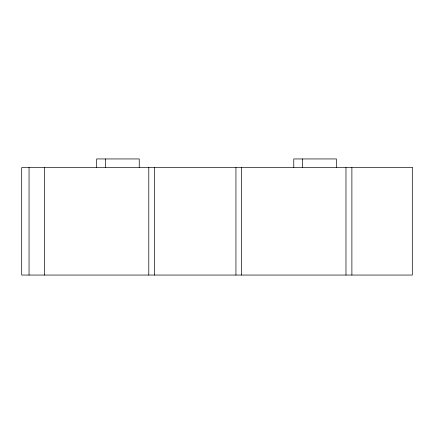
<?xml version="1.0" encoding="UTF-8"?>
<svg xmlns="http://www.w3.org/2000/svg" width="434" height="434" viewBox="0 0 434 434"><rect width="100%" height="100%" fill="white"/><g stroke="black" fill="none" stroke-linecap="round" stroke-linejoin="round"><path stroke-width="0.65" d="M351.887 167.546L351.887 275.053M345.974 167.546L345.974 275.053M336.372 167.546L336.372 158.947L293.769 158.947L293.769 167.546M302.514 158.947L302.514 167.546M241.499 167.546L241.499 275.053M235.933 167.546L235.933 275.053M154.526 167.546L154.526 275.053M148.791 167.546L148.791 275.053M139.238 167.546L139.238 158.947L96.63 158.947L96.63 167.546M105.381 158.947L105.381 167.546M44.642 167.546L44.642 275.053M29.051 167.546L29.051 275.053M412.3 167.546L21.7 167.546L21.7 275.053L412.3 275.053L412.3 167.546"/></g></svg>
